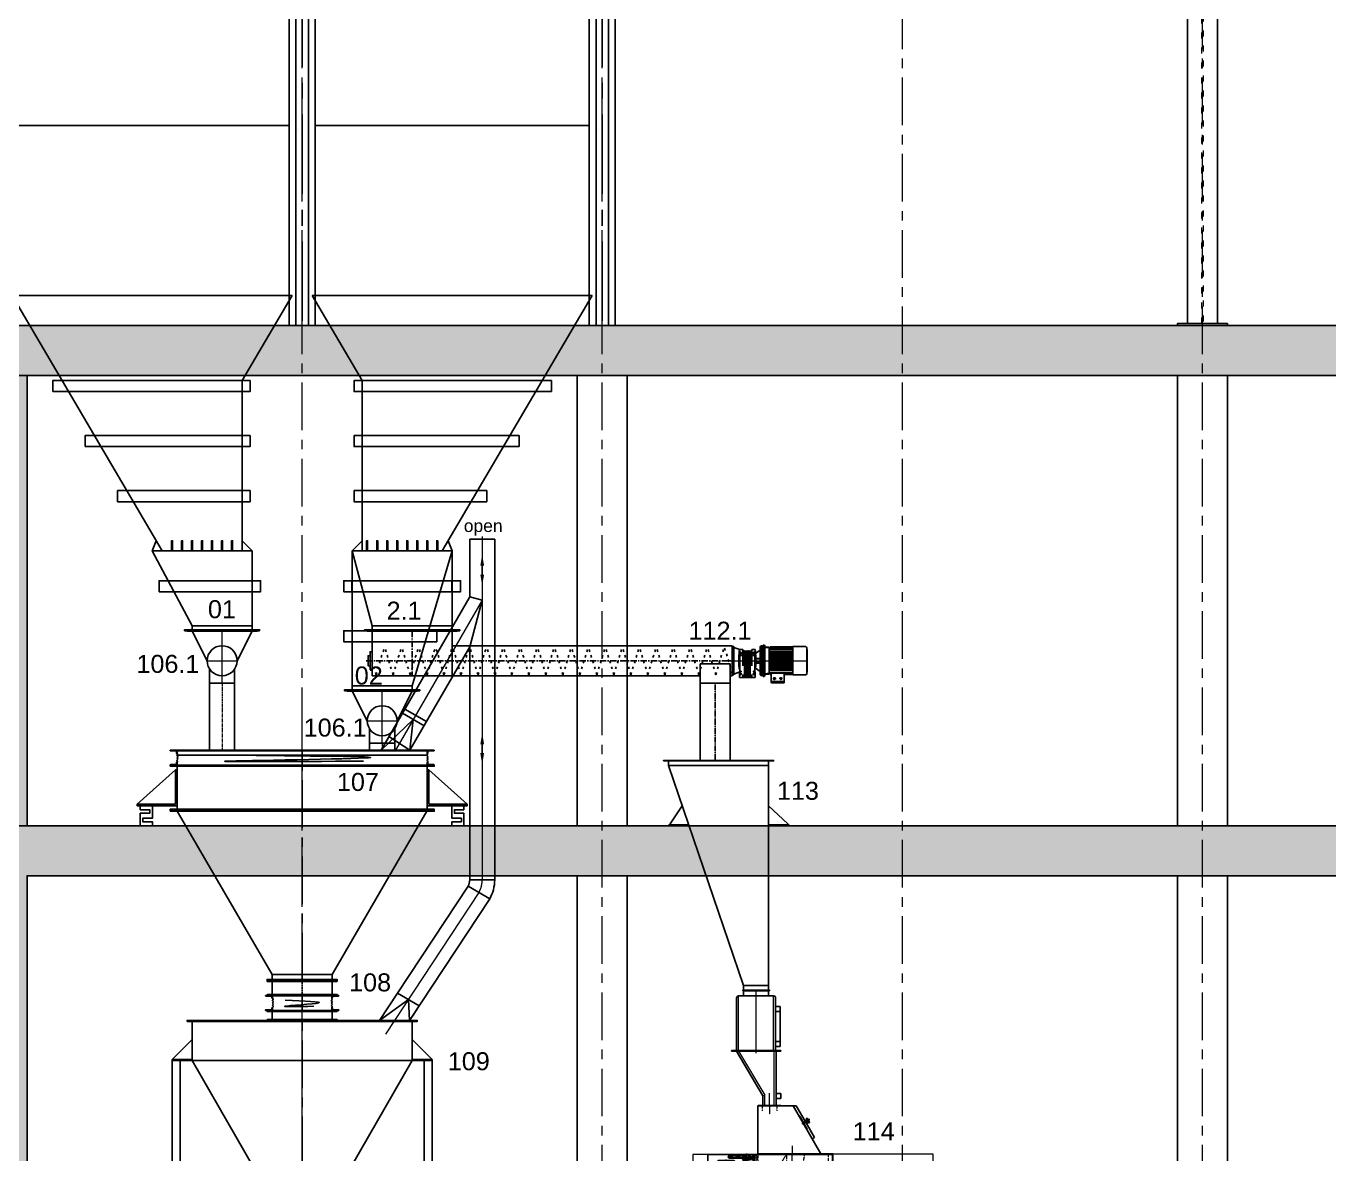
# Model space of a CAD drawing. Header units: millimetres. Extents: x 3220 to 226993, y 817 to 176024.
# Drawn here: x 150205 to 163229, y 21279 to 32553 of the extents above; entities that cross this region are included whole.
import ezdxf

# ---------------------------------------------------------------- set-up
doc = ezdxf.new("R2010")
doc.units = ezdxf.units.MM
for name, pattern in [('ACAD_ISO03W100', [30, 12, -18]), ('AXES', [50.8, 31.75, -6.35, 6.35, -6.35]), ('AXES2', [1.125, 0.75, -0.125, 0.125, -0.125]), ('CENTER', [10.16, 6.35, -1.27, 1.27, -1.27]), ('center_short', [6.875, 4.75, -0.875, 0.375, -0.875]), ('DASHED2', [9.525, 6.35, -3.175]), ('hidden_short', [3.125, 2.25, -0.875])]:
    doc.linetypes.add(name, pattern=pattern)
for name, color, linetype, lineweight in [('Axe', 1, 'AXES', 9), ('Cache', 3, 'ACAD_ISO03W100', 13), ('DESSIN', 7, 'Continuous', 25), ('MACHINE-AXIS', 1, 'center_short', 18), ('MACHINE-HID', 4, 'hidden_short', 18), ('MACHINE-VIS18', 4, 'Continuous', 18), ('RAHMEN025', 7, 'Continuous', 50)]:
    doc.layers.add(name, color=color, linetype=linetype, lineweight=lineweight)
for name, color, linetype in [('AXES', 1, 'AXES2'), ('Cajetín', 7, 'Continuous'), ('D3', 7, 'Continuous'), ('Repère', 76, 'Continuous'), ('TB', 7, 'Continuous')]:
    doc.layers.add(name, color=color, linetype=linetype)
doc.layers.add('MACHINE-CLEARANCE', color=1, linetype='Continuous', lineweight=18, plot=False)
doc.styles.add('ARIAL_BOLD', font='arial.ttf')
doc.styles.get("Standard").update_dxf_attribs({"font": 'arial.ttf'})

# ---------------------------------------------------------------- blocks, each defined once
blk = doc.blocks.new('cell 2.5x2.5x10.2')
at = {"layer": 'Axe', "lineweight": -3, "ltscale": 25}
for p, q in [((0, 1000), (0, -10000)), ((3000, 1000), (3000, -10000))]:
    blk.add_line(p, q, dxfattribs=at)
at = {"layer": 'DESSIN', "color": 4}
for p, q in [((3130, 1000), (-130, 1000)), ((-130, -10000), (-130, 1000)), ((-130, 988), (-130, -10000)), ((-62, -10000), (-62, 1000)), ((-62, 988), (-62, -10000)), ((62, -10000), (62, 1000)), ((62, 988), (62, -10000)), ((130, -10000), (130, 1000)), ((130, 988), (130, -10000)), ((2870, -10000), (2870, 1000)), ((2870, 988), (2870, -10000)), ((2938, -10000), (2938, 1000)), ((2938, 988), (2938, -10000)), ((3062, -10000), (3062, 1000)), ((3062, 988), (3062, -10000)), ((3130, -10000), (3130, 1000)), ((3130, 988), (3130, -10000)), ((130, -2000), (2870, -2000)), ((130, -4000), (2870, -4000)), ((130, -6000), (2870, -6000)), ((130, -8000), (2870, -8000)), ((3130, -10000), (-130, -10000)), ((2910, -10000), (90, -10000))]:
    blk.add_line(p, q, dxfattribs=at)
at = {"layer": 'DESSIN'}
for p, q in [((2959, -3960), (2959, -3960)), ((2959, -4040), (2959, -4040)), ((2959, -8040), (2959, -8040))]:
    blk.add_line(p, q, dxfattribs=at)
blk = doc.blocks.new('SECTION E-F')
h = blk.add_hatch()
h.set_pattern_fill('AR-CONC', color=256, scale=3)
h.set_pattern_definition([(50, (0, 2000), (546.554, -47.817), [57.15, -628.65]), (355, (0, 2000), (-105.73, 573.17), [45.72, -502.922]), (100.4514, (45.55, 1996), (440.824, 525.353), [48.57, -534.271]), (46.1842, (0, 2152.4), (813.237, -126.127), [85.725, -942.975]), (96.6356, (67.8, 2141.9), (712.212, 742.278), [72.855, -801.407]), (351.184, (0, 2152.4), (712.212, 742.278), [68.58, -754.38]), (21, (76.2, 2114.3), (454.843, -306.7956), [57.15, -628.65]), (326, (76.2, 2114.3), (185.406, 552.564), [45.72, -502.92]), (71.4514, (114.1, 2088.73), (640.249, 245.768), [48.57, -534.27]), (37.5, (0, 2000), (9.2658, 253.6651), [0, -496.824, 0, -510.54, 0, -504.825]), (7.5, (0, 2000), (200.459, 300.5417), [0, -291.084, 0, -485.394, 0, -192.405]), (327.5, (-169.93, 2000), (406.7718, -17.1862), [0, -190.5, 0, -594.36, 0, -788.67]), (317.5, (-246.13, 2000), (444.3875, 76.2795), [0, -247.65, 0, -394.716, 0, -560.07])])
h.paths.add_polyline_path([(0, 9500), (-250, 9500), (-250, 5000), (0, 5000)])
h.paths.add_polyline_path([(250, 9500), (0, 9500), (0, 5000), (250, 5000)])
h.paths.add_polyline_path([(0, 10000), (-250, 10000), (-250, 9500), (0, 9500)])
h.paths.add_polyline_path([(3000, 10000), (0, 10000), (0, 9500), (250, 9500), (3000, 9500)])
h.paths.add_polyline_path([(6000, 10000), (3000, 10000), (3000, 9500), (6000, 9500)])
h.paths.add_polyline_path([(9000, 10000), (6000, 10000), (6000, 9500), (9000, 9500)])
h.paths.add_polyline_path([(12000, 10000), (9000, 10000), (9000, 9500), (12000, 9500)])
h.paths.add_polyline_path([(15000, 10000), (12000, 10000), (12000, 9500), (15000, 9500)])
h.paths.add_polyline_path([(24000, 10000), (15000, 10000), (15000, 9500), (15250, 9500), (17750, 9500), (24000, 9500)])
h.paths.add_polyline_path([(24000, 9500), (23750, 9500), (23750, 5000), (24000, 5000)])
h.paths.add_polyline_path([(24250, 9500), (24000, 9500), (24000, 5000), (24250, 5000)])
h.paths.add_polyline_path([(24250, 10000), (24000, 10000), (24000, 9500), (24250, 9500)])
h = blk.add_hatch()
h.set_pattern_fill('AR-CONC', color=256, scale=3)
h.set_pattern_definition([(50, (0, 1000), (546.554, -47.817), [57.15, -628.65]), (355, (0, 1000), (-105.73, 573.17), [45.72, -502.922]), (100.4514, (45.55, 996), (440.824, 525.353), [48.57, -534.271]), (46.1842, (0, 1152.4), (813.237, -126.127), [85.725, -942.975]), (96.6356, (67.8, 1141.9), (712.212, 742.278), [72.855, -801.407]), (351.184, (0, 1152.4), (712.212, 742.278), [68.58, -754.38]), (21, (76.2, 1114.3), (454.843, -306.796), [57.15, -628.65]), (326, (76.2, 1114.3), (185.406, 552.564), [45.72, -502.92]), (71.4514, (114.1, 1088.73), (640.249, 245.768), [48.57, -534.27]), (37.5, (0, 1000), (9.2658, 253.6651), [0, -496.824, 0, -510.54, 0, -504.825]), (7.5, (0, 1000), (200.459, 300.5417), [0, -291.084, 0, -485.394, 0, -192.405]), (327.5, (-169.93, 1000), (406.7718, -17.1862), [0, -190.5, 0, -594.36, 0, -788.67]), (317.5, (-246.13, 1000), (444.3875, 76.2795), [0, -247.65, 0, -394.716, 0, -560.07])])
h.paths.add_polyline_path([(0, 4500), (-250, 4500), (-250, 0), (0, 0)])
h.paths.add_polyline_path([(250, 4500), (0, 4500), (0, 0), (250, 0)])
h.paths.add_polyline_path([(0, 5000), (-250, 5000), (-250, 4500), (0, 4500)])
h.paths.add_polyline_path([(3000, 5000), (0, 5000), (0, 4500), (250, 4500), (3000, 4500)])
h.paths.add_polyline_path([(6000, 5000), (3000, 5000), (3000, 4500), (3250, 4500), (6000, 4500)])
h.paths.add_polyline_path([(9000, 5000), (6000, 5000), (6000, 4500), (6250, 4500), (9000, 4500)])
h.paths.add_polyline_path([(12000, 5000), (9000, 5000), (9000, 4500), (9250, 4500), (12000, 4500)])
h.paths.add_polyline_path([(15000, 5000), (12000, 5000), (12000, 4500), (12250, 4500), (15000, 4500)])
h.paths.add_polyline_path([(24000, 5000), (23750, 5000), (23750, 4500), (24000, 4500)])
h.paths.add_polyline_path([(24250, 5000), (24000, 5000), (24000, 4500), (24250, 4500)])
h.paths.add_polyline_path([(24250, 4500), (24000, 4500), (24000, 0), (24250, 0)])
h.paths.add_polyline_path([(24000, 4500), (23750, 4500), (23750, 0), (24000, 0)])
h.paths.add_polyline_path([(17750, 4500), (17750, 5000), (15000, 5000), (15000, 4500)])
blk.add_line((250, 9500), (-250, 9500))
for points in [[(12150, 10020), (11850, 10020), (11850, 26000), (12150, 26000)], [(11750, 10000), (12250, 10000), (12250, 10020), (11750, 10020)], [(5750, 5000), (6250, 5000), (6250, 9500), (5750, 9500)], [(11750, 5000), (12250, 5000), (12250, 9500), (11750, 9500)], [(5750, 0), (6250, 0), (6250, 4500), (5750, 4500)], [(11750, 0), (12250, 0), (12250, 4500), (11750, 4500)]]:
    blk.add_lwpolyline(points, close=True)
for points in [[(-250, 5000), (-250, 10000), (24250, 10000), (24250, 4000)], [(250, 5000), (250, 9500), (23750, 9500), (23750, 4000)], [(-250, 0), (-250, 5000), (17750, 5000)], [(250, 0), (250, 4500), (17750, 4500)]]:
    blk.add_lwpolyline(points)
at = {"layer": 'Axe', "ltscale": 15}
for p, q in [((3000, -4000), (3000, 33324)), ((6000, -4000), (6000, 33324)), ((9000, -4000), (9000, 33324)), ((12000, -4000), (12000, 33324))]:
    blk.add_line(p, q, dxfattribs=at)
at = {"layer": 'Cache', "ltscale": 5}
blk.add_lwpolyline([(11994, 26000), (12006, 26000), (12006, 10020), (11994, 10020)], close=True, dxfattribs=at)
for p in [(0, 20000), (3000, 20000)]:
    blk.add_blockref('cell 2.5x2.5x10.2', p)
blk = doc.blocks.new('cone w1')
at = {"color": 1}
for p, q in [((-4612, -370), (-4612, -420)), ((-1612, -370), (-1612, -420))]:
    blk.add_line(p, q, dxfattribs=at)
at = {"color": 4}
for p, q in [((-4012, -1220), (-4512, -370)), ((-4512, -370), (-1713, -370)), ((-3212, -2920), (-1713, -370)), ((-4012, -2920), (-4012, -1220)), ((-4112, -2920), (-4012, -2820)), ((-3112, -2920), (-3153, -2820)), ((-4112, -3670), (-4112, -2920)), ((-4112, -2920), (-3112, -2920)), ((-3112, -2920), (-3512, -3670)), ((-4112, -3710), (-4112, -3670)), ((-4112, -3670), (-3512, -3670)), ((-3512, -3670), (-3512, -3710))]:
    blk.add_line(p, q, dxfattribs=at)
for points in [[(-2120, -1330), (-4092, -1330), (-4092, -1220), (-2120, -1220)], [(-2443, -1880), (-4092, -1880), (-4092, -1770), (-2443, -1770)], [(-2767, -2430), (-4092, -2430), (-4092, -2320), (-2767, -2320)], [(-3917, -2920), (-3907, -2920), (-3907, -2820), (-3917, -2820)], [(-3817, -2920), (-3807, -2920), (-3807, -2820), (-3817, -2820)], [(-3717, -2920), (-3707, -2920), (-3707, -2820), (-3717, -2820)], [(-3617, -2920), (-3607, -2920), (-3607, -2820), (-3617, -2820)], [(-3517, -2920), (-3507, -2920), (-3507, -2820), (-3517, -2820)], [(-3417, -2920), (-3407, -2920), (-3407, -2820), (-3417, -2820)], [(-3317, -2920), (-3307, -2920), (-3307, -2820), (-3317, -2820)], [(-3182, -3330), (-4197, -3330), (-4197, -3220), (-3182, -3220)], [(-4187, -3720), (-3437, -3720), (-3437, -3710), (-4187, -3710)]]:
    blk.add_lwpolyline(points, close=True, dxfattribs=at)
blk = doc.blocks.new('Vis 4 L')
for p, q in [((-350, 0), (350, 0)), ((350, 0), (350, -5)), ((-350, -5), (350, -5)), ((-300, -5), (-150, -300, 0)), ((150, -300, 0), (300, -5)), ((-125, -383, 0), (-125, -525)), ((125, -383, 0), (125, -525)), ((-125, -525), (125, -525))]:
    blk.add_line(p, q)
at = {"color": 4}
blk.add_line((-350, 0), (-350, -5), dxfattribs=at)
blk.add_circle((0, -300, 0), 150)
at = {"layer": 'Axe', "ltscale": 30}
for p, q in [((0, -525), (0, 0)), ((-150, -300, 0), (150, -300, 0))]:
    blk.add_line(p, q, dxfattribs=at)
blk = doc.blocks.new('DFZL010L')
for p, q in [((-846, 546), (-461, 546)), ((-846, 546), (-846, 404)), ((-635, 531), (-636, 511)), ((-635, 531), (-633, 533)), ((-633, 533), (-634, 509)), ((-633, 533), (-495, 527)), ((-497, 497), (-495, 533)), ((-493, 536), (-495, 533)), ((-494, 525), (-476, 524)), ((-493, 536), (-475, 535)), ((-475, 535), (-474, 532)), ((-475, 496), (-474, 532)), ((-474, 532), (-473, 542)), ((-470, 542), (-473, 542)), ((-470, 543), (-461, 543)), ((-470, 543), (-470, 483)), ((-451, 548), (-461, 548)), ((-461, 548), (-461, 483)), ((-460, 546), (401, 546)), ((-460, 546), (-460, 6)), ((-451, 546), (-451, 548)), ((-346, 550), (-346, 546)), ((-346, 550), (404, 550)), ((401, 546), (401, 6)), ((404, 550), (404, 0)), ((-911, 412), (-954, 371)), ((-911, 172), (-911, 412)), ((-911, 406), (-836, 404)), ((-740, 485), (-836, 389)), ((-836, 189), (-836, 404)), ((-817, 461), (-829, 449)), ((-829, 449), (-823, 442)), ((-823, 442), (-804, 422)), ((-817, 461), (-790, 436)), ((-660, 485), (-740, 485)), ((-660, 485), (-581, 485)), ((-636, 511), (-634, 509)), ((-634, 509), (-496, 503)), ((-581, 485), (-536, 440)), ((-491, 485), (-552, 424)), ((-491, 412), (-517, 386)), ((-465, 412), (-508, 370)), ((-495, 494), (-497, 497)), ((-495, 505), (-476, 504)), ((-495, 494), (-477, 493)), ((-491, 485), (-461, 485)), ((-491, 412), (-491, 485)), ((-461, 412), (-491, 412)), ((-487, 391), (-468, 372)), ((-477, 493), (-475, 496)), ((-476, 482), (-474, 514)), ((-473, 482), (-476, 482)), ((-470, 483), (-461, 483)), ((-461, 485), (-461, 412)), ((-461, 42), (-461, 483)), ((-954, 213), (-954, 371)), ((-468, 372), (-468, 212)), ((-911, 172), (-954, 213)), ((-911, 178), (-836, 181)), ((-846, 181), (-846, 6)), ((-740, 99), (-836, 195)), ((-836, 181), (-836, 189)), ((-829, 136), (-823, 143)), ((-817, 123), (-829, 136)), ((-823, 143), (-804, 163)), ((-817, 123), (-790, 149)), ((-581, 99), (-536, 144)), ((-491, 99), (-552, 160)), ((-491, 172), (-517, 199)), ((-465, 172), (-508, 215)), ((-491, 172), (-491, 99)), ((-461, 172), (-491, 172)), ((-487, 193), (-468, 212)), ((-461, 99), (-461, 172)), ((404, 163), (416, 163)), ((416, 163), (416, 112)), ((416, 160), (418, 160)), ((418, 167), (418, 108)), ((418, 167), (440, 167)), ((425, 167), (449, 233)), ((436, 167), (458, 230)), ((440, 167), (440, 108)), ((440, 154), (445, 154)), ((445, 173), (445, 102)), ((458, 230), (449, 233)), ((452, 180), (474, 180)), ((474, 198), (474, 78)), ((492, 198), (492, 78)), ((401, 6), (-846, 6)), ((-660, 99), (-740, 99)), ((-660, 99), (-581, 99)), ((-491, 99), (-461, 99)), ((-460, 42), (-461, 42)), ((-356, 6), (-356, 5)), ((-356, 5), (-346, 5)), ((-346, 6), (-346, 0)), ((404, 100), (445, 100)), ((404, 112), (416, 112)), ((452, 50), (404, 50)), ((416, 115), (418, 115)), ((418, 108), (440, 108)), ((440, 122), (445, 122)), ((452, 50), (452, 95)), ((452, 95), (474, 95)), ((-346, 0), (404, 0))]:
    blk.add_line(p, q)
for radius in [171, 122, 27.5, 27.5]:
    blk.add_circle((-660, 292), radius)
for centre, radius, start, end in [((-462, 513), 34.3, 159.7856, 195.0196), ((-486, 530), 9.19, 151.8411, 211.8411), ((-483, 530), 9.19, 322.9641, 22.9641), ((-509, 516), 34.3, 339.7856, 15.0196), ((-487, 499), 9.19, 142.9641, 202.9641), ((-484, 499), 9.19, 331.8411, 31.8411), ((-509, 513), 48, 318.7803, 322.923), ((458, 243), 13, 272.6199, 227.3801), ((452, 173), 7, 89.9986, 180), ((483, 198), 9, 0, 181.4533), ((452, 102), 7, 180, 270.0014), ((483, 78), 9, 179.9972, 0)]:
    blk.add_arc(centre, radius, start, end)
at = {"layer": 'MACHINE-AXIS'}
for p, q in [((-649, 522), (-372, 509)), ((-386, 510), (-386, 549)), ((0, 442), (0, 550)), ((-660, 85), (-660, 496)), ((-431, 451), (-496, 451)), ((-386, 510), (-424, 510)), ((-386, 510), (-386, 471)), ((-386, 510), (-346, 510)), ((-55, 260), (-55, 399)), ((195, 260), (195, 399)), ((-454, 292), (-864, 292)), ((-55, 260), (-194, 260)), ((-55, 260), (-55, 121)), ((-55, 260), (84, 260)), ((195, 260), (56, 260)), ((195, 260), (195, 121)), ((195, 260), (334, 260)), ((-431, 133), (-496, 133)), ((506, 138), (391, 138)), ((-400, 55), (-448, 55)), ((-400, 55), (-400, 102)), ((-400, 55), (-400, 8)), ((-400, 55), (-354, 55)), ((0, 0), (0, 108)), ((466, 75), (138, 75))]:
    blk.add_line(p, q, dxfattribs=at)
at = {"layer": 'MACHINE-CLEARANCE', "color": 5}
for p, q in [((-996, 546), (-996, 6)), ((-846, 546), (-996, 546)), ((404, 550), (1404, 550)), ((1404, 550), (1404, 0)), ((-846, 6), (-996, 6)), ((1404, 0), (404, 0))]:
    blk.add_line(p, q, dxfattribs=at)
at = {"layer": 'MACHINE-HID', "color": 3}
for p, q in [((-451, 42), (-451, 546)), ((-442, 543), (-451, 543)), ((-442, 483), (-442, 543)), ((-439, 494), (-437, 530)), ((-437, 530), (-437, 545)), ((-436, 533), (-417, 532)), ((-436, 523), (-418, 522)), ((-417, 532), (-416, 529)), ((-417, 493), (-416, 529)), ((-416, 523), (-407, 523)), ((-386, 530), (-356, 530)), ((-356, 545), (-356, 475)), ((-346, 546), (-346, 6)), ((-55, 550), (-192, 339)), ((-55, 390), (-55, 550)), ((122, 550), (86, 343)), ((359, 550), (359, 0)), ((-846, 404), (-846, 181)), ((-442, 483), (-451, 483)), ((-442, 485), (-439, 485)), ((-439, 485), (-438, 512)), ((-437, 492), (-439, 494)), ((-437, 502), (-419, 501)), ((-437, 492), (-419, 491)), ((-419, 491), (-417, 493)), ((-386, 490), (-356, 490)), ((-356, 475), (-346, 475)), ((-192, 339), (-192, 210)), ((-192, 210), (-56, 0)), ((-460, 42), (-451, 42)), ((-451, 120), (-427, 120)), ((-419, 28), (-451, 42)), ((-446, 40), (-446, 120)), ((-389, 88), (-427, 120)), ((-400, 88), (-356, 88)), ((-400, 22), (-356, 22)), ((-356, 105), (-346, 105)), ((-356, 105), (-356, 6)), ((-346, 100), (-288, 42)), ((-288, 0), (-288, 42)), ((182, 114), (116, 0)), ((359, 119), (236, 0))]:
    blk.add_line(p, q, dxfattribs=at)
at = {"layer": 'MACHINE-HID'}
for p, q in [((-440, 545), (-437, 545)), ((-436, 533), (-437, 530)), ((-346, 545), (-356, 545)), ((-475, 500), (-475, 500))]:
    blk.add_line(p, q, dxfattribs=at)
at = {"layer": 'MACHINE-HID', "color": 3}
for centre, radius in [((-386, 510), 12), ((-386, 510), 10), ((-55, 260), 125), ((-55, 260), 50), ((195, 260), 125), ((195, 260), 50), ((-400, 55), 15), ((-400, 55), 13)]:
    blk.add_circle(centre, radius, dxfattribs=at)
for centre, radius, start, end in [((-404, 513), 48, 138.7162, 141.9557), ((-404, 511), 34.3, 159.7856, 195.0196), ((-451, 513), 34.3, 339.7856, 15.0196), ((-425, 527), 9.19, 322.9641, 22.9641), ((-386, 510), 25, 53.1301, 306.8699), ((-386, 510), 20, 90, 270), ((-430, 496), 9.19, 142.9641, 202.9641), ((-427, 496), 9.19, 331.8411, 31.8411), ((-400, 55), 33, 90, 270)]:
    blk.add_arc(centre, radius, start, end, dxfattribs=at)
at = {"layer": 'MACHINE-HID'}
blk.add_arc((-428, 528), 9.19, 151.8411, 211.8411, dxfattribs=at)
blk = doc.blocks.new('DFZL011L')
for p, q in [((7, 480), (-346, 480)), ((-346, 480), (-346, 0)), ((39, 482), (-27, 482)), ((-27, 482), (-27, 480)), ((7, 480), (285, 0)), ((39, 482), (127, 328)), ((68, 381), (65, 380)), ((153, 234), (68, 381)), ((76, 368), (78, 370)), ((76, 368), (76, 368)), ((78, 370), (148, 249)), ((110, 315), (122, 322)), ((117, 303), (129, 311)), ((121, 325), (142, 337)), ((121, 325), (131, 308)), ((131, 308), (152, 320)), ((137, 352), (148, 358)), ((162, 308), (137, 352)), ((142, 337), (137, 352)), ((137, 312), (222, 165)), ((142, 337), (152, 320)), ((148, 358), (173, 315)), ((148, 358), (158, 346)), ((152, 320), (162, 308)), ((158, 346), (167, 329)), ((162, 308), (173, 315)), ((173, 315), (167, 329)), ((146, 247), (148, 249)), ((146, 247), (146, 247)), ((153, 234), (150, 232)), ((199, 152), (222, 165)), ((199, 152), (214, 126)), ((-346, 0), (285, 0)), ((212, 125), (214, 126))]:
    blk.add_line(p, q)
at = {"layer": 'MACHINE-AXIS'}
for p, q in [((-228, 480), (-228, 396)), ((175, 345), (96, 299)), ((0, 82), (0, 0))]:
    blk.add_line(p, q, dxfattribs=at)
at = {"layer": 'MACHINE-HID', "color": 3}
for p, q in [((-300, 480), (-300, 430)), ((-154, 480), (-154, 430))]:
    blk.add_line(p, q, dxfattribs=at)
blk = doc.blocks.new('DFZL016L')
at = {"color": 7}
for p, q in [((-329, 553), (-329, 1080)), ((-309, 1100), (41, 1100)), ((-267, 1153), (-1, 1153)), ((-267, 1153), (-267, 1151)), ((-267, 1151), (-1, 1151)), ((-259, 1151), (-259, 1100)), ((-9, 1151), (-9, 1100)), ((-1, 1153), (-1, 1151)), ((61, 553), (61, 1080)), ((61, 993), (106, 993)), ((106, 943), (61, 943)), ((106, 993), (106, 593)), ((-379, 553), (111, 553)), ((-379, 553), (-379, 547)), ((-379, 550), (111, 550)), ((-379, 547), (111, 547)), ((-332, 547), (-66, 100)), ((106, 643), (61, 643)), ((106, 593), (61, 593)), ((66, 3), (66, 547)), ((111, 553), (111, 547)), ((-66, 3), (-66, 100)), ((66, 125), (111, 125)), ((111, 75), (66, 75)), ((111, 125), (111, 75))]:
    blk.add_line(p, q, dxfattribs=at)
for p, q in [((-113, 3), (114, 3)), ((-113, 3), (-113, 0)), ((114, 0), (-113, 0)), ((114, 3), (114, 0))]:
    blk.add_line(p, q)
for centre, start, end in [((-309, 1080), 90, 180), ((41, 1080), 0, 90)]:
    blk.add_arc(centre, 20, start, end, dxfattribs=at)
at = {"layer": 'MACHINE-AXIS'}
for p, q in [((-134, 526), (-134, 1153)), ((0, 0), (0, 127))]:
    blk.add_line(p, q, dxfattribs=at)
at = {"layer": 'MACHINE-VIS18', "color": 7}
for p, q in [((-309, 553), (-309, 1100)), ((41, 553), (41, 1100)), ((-309, 547), (-46, 106)), ((46, 3), (46, 547)), ((-66, 100), (-46, 106)), ((-46, 3), (-46, 106))]:
    blk.add_line(p, q, dxfattribs=at)
blk = doc.blocks.new('113 L')
at = {"color": 34}
blk.add_line((-875, 2750), (125, 2750), dxfattribs=at)
at = {"color": 34, "elevation": 0}
for points in [[(-925, 2795), (175, 2795), (175, 2800), (-925, 2800)], [(-870, 2147), (-669, 2147), (-673, 2157), (-870, 2157)], [(125, 2147), (325, 2147), (325, 2157), (125, 2157)]]:
    blk.add_lwpolyline(points, close=True, dxfattribs=at)
for points in [[(-875, 2795), (-875, 2750), (-125, 550)], [(125, 550), (125, 2795)], [(-860, 2157), (-860, 2167), (-738, 2347)], [(-125, 505), (-125, 550), (125, 550), (125, 505)]]:
    blk.add_lwpolyline(points, dxfattribs=at)
at = {"color": 34}
blk.add_lwpolyline([(315, 2157), (315, 2167), (125, 2347)], dxfattribs=at)
blk.add_lwpolyline([(133, 500), (-133, 500), (-133, 505), (133, 505)], close=True, dxfattribs=at)
blk = doc.blocks.new('Bascule L')
for p, q in [((-1650, -390), (-1265, -45)), ((-1265, -45), (-1265, -389.4)), ((1250, -10), (-1250, -10)), ((-1250, -10), (-1250, -450)), ((1250, -450), (1250, -10)), ((1650, -390), (1265, -45)), ((1265, -45), (1265, -389.4)), ((-1250, -450), (1250, -450)), ((-300, -2090), (-1250, -460)), ((300, -2090), (1246.4, -460)), ((-300, -2090), (300, -2090)), ((-300, -2090), (-300, -2140)), ((300, -2090), (300, -2140))]:
    blk.add_line(p, q)
for points in [[(-1320, -10), (1320, -10), (1320, 0), (-1320, 0)], [(-1320, -450), (1320, -450), (1320, -440), (-1320, -440)], [(-1320, -460), (1320, -460), (1320, -450), (-1320, -450)], [(-350, -2150), (350, -2150), (350, -2140), (-350, -2140)]]:
    blk.add_lwpolyline(points, close=True)
for points in [[(-1265, -405), (-1250, -405), (-1250, -45), (-1265, -45), (-1265, -390)], [(1265, -405), (1250, -405), (1250, -45), (1265, -45), (1265, -390)], [(-1265, -390), (-1650, -390), (-1650, -405), (-1265, -405)], [(1265, -390), (1650, -390), (1650, -405), (1265, -405)]]:
    blk.add_lwpolyline(points)
at = {"color": 2}
for points in [[(-1617.5, -445), (-1617.5, -405), (-1497.5, -405), (-1497.5, -530), (-1592.5, -530), (-1592.5, -565), (-1497.5, -565), (-1497.5, -605), (-1617.5, -605), (-1617.5, -480), (-1522.5, -480), (-1522.5, -445), (-1617.5, -445)], [(1617.5, -445), (1617.5, -405), (1497.5, -405), (1497.5, -530), (1592.5, -530), (1592.5, -565), (1497.5, -565), (1497.5, -605), (1617.5, -605), (1617.5, -480), (1522.5, -480), (1522.5, -445), (1617.5, -445)]]:
    blk.add_lwpolyline(points, dxfattribs=at)
at = {"layer": 'Axe', "lineweight": -3, "ltscale": 15}
blk.add_line((0, -2150), (0, 0), dxfattribs=at)
blk = doc.blocks.new('159G')
at = {"color": 6}
for p, q in [((-300, 290), (-300, 160)), ((300, 160), (300, 290))]:
    blk.add_line(p, q, dxfattribs=at)
at = {"color": 1, "linetype": 'AXES'}
blk.add_line((0, 290), (0, 160), dxfattribs=at)
at = {"color": 6}
for points in [[(-350, 300), (350, 300), (350, 290), (-350, 290)], [(-350, 160), (350, 160), (350, 150), (-350, 150)]]:
    blk.add_lwpolyline(points, close=True, dxfattribs=at)
blk = doc.blocks.new('108 L')
at = {"color": 2}
blk.add_blockref('159G', (0, -290), dxfattribs=at)
blk = doc.blocks.new('107.01 L')
at = {"color": 5, "linetype": 'Continuous'}
for p, q in [((-1250, -145), (-1320, -145)), ((-1320, -145), (-1320, -148)), ((-1264, -152), (-1316, -152)), ((-1257, -172), (-1257, -159)), ((-1254, -175), (-1250, -175)), ((-1250, -175), (-1250, -145)), ((1250, -145), (1320, -145)), ((1250, -175), (1250, -145)), ((1254, -175), (1250, -175)), ((1257, -172), (1257, -159)), ((1264, -152), (1316, -152)), ((1320, -145), (1320, -148)), ((-1320, -295), (-1320, -292)), ((-1250, -295), (-1320, -295)), ((-1264, -288), (-1316, -288)), ((-1257, -268), (-1257, -281)), ((-1254, -265), (-1250, -265)), ((-1250, -265), (-1250, -295)), ((1254, -265), (1250, -265)), ((1250, -265), (1250, -295)), ((1250, -295), (1320, -295)), ((1257, -268), (1257, -281)), ((1264, -288), (1316, -288)), ((1320, -295), (1320, -292))]:
    blk.add_line(p, q, dxfattribs=at)
at = {"color": 5}
blk.add_line((1250, -295), (-1250, -295), dxfattribs=at)
blk.add_lwpolyline([(-1250, -145), (-1250, -150), (1250, -150), (1250, -145)], close=True, dxfattribs=at)
at = {"color": 5, "linetype": 'Continuous'}
for centre, radius, start, end in [((-1316, -148), 3.5, 180, 270), ((-1264, -159), 7, 0, 90), ((-1254, -172), 3.5, 180, 270), ((1254, -172), 3.5, 270, 0), ((1264, -159), 7, 90, 180), ((1316, -148), 3.5, 270, 0), ((-1316, -292), 3.5, 90, 180), ((-1264, -281), 7, 270, 0), ((-1254, -268), 3.5, 90, 180), ((1254, -268), 3.5, 0, 90), ((1264, -281), 7, 180, 270), ((1316, -292), 3.5, 0, 90)]:
    blk.add_arc(centre, radius, start, end, dxfattribs=at)
at = {"color": 5}
for points in [[(-1250, -175), (-1245, -183), (-1252, -198), (-1242, -211), (-1251, -223), (-1243, -233), (-1253, -245), (-1243, -256), (-1250, -265)], [(615, -254), (-758, -254), (665, -220), (-754, -194)], [(1250, -175), (1255, -183), (1248, -198), (1258, -211), (1249, -223), (1257, -233), (1247, -245), (1257, -256), (1250, -265)]]:
    blk.add_spline(points, degree=3, dxfattribs=at)
at = {"layer": 'Axe', "lineweight": -3, "ltscale": 15}
blk.add_line((0, -295), (0, -145), dxfattribs=at)
blk = doc.blocks.new('123.1 L')
at = {"color": 5, "linetype": 'Continuous'}
for p, q in [((-295, 0), (-365, 0)), ((-365, 0), (-365, -4)), ((-295, -30), (-295, 0)), ((295, 0), (365, 0)), ((295, -30), (295, 0)), ((365, 0), (365, -4)), ((-309, -7), (-361, -7)), ((-302, -26), (-302, -14)), ((-302, -124), (-302, -136)), ((-298, -30), (-295, -30)), ((-298, -120), (-295, -120)), ((-295, -120), (-295, -150)), ((298, -30), (295, -30)), ((298, -120), (295, -120)), ((295, -120), (295, -150)), ((302, -26), (302, -14)), ((302, -124), (302, -136)), ((309, -7), (361, -7)), ((-365, -150), (-365, -146)), ((-295, -150), (-365, -150)), ((-309, -143), (-361, -143)), ((295, -150), (365, -150)), ((309, -143), (361, -143)), ((365, -150), (365, -146))]:
    blk.add_line(p, q, dxfattribs=at)
at = {"color": 5}
blk.add_line((295, -150), (-295, -150), dxfattribs=at)
blk.add_lwpolyline([(-295, 0), (-295, -5), (295, -5), (295, 0)], close=True, dxfattribs=at)
at = {"color": 5, "linetype": 'Continuous'}
for centre, radius, start, end in [((-361, -4), 3.5, 180, 270), ((-309, -14), 7, 0, 90), ((-298, -26), 3.5, 180, 270), ((-298, -124), 3.5, 90, 180), ((298, -26), 3.5, 270, 0), ((298, -124), 3.5, 0, 90), ((309, -14), 7, 90, 180), ((361, -4), 3.5, 270, 0), ((-361, -146), 3.5, 90, 180), ((-309, -136), 7, 270, 0), ((309, -136), 7, 180, 270), ((361, -146), 3.5, 0, 90)]:
    blk.add_arc(centre, radius, start, end, dxfattribs=at)
at = {"color": 5}
for points in [[(-295, -30), (-290, -38), (-297, -53), (-287, -66), (-296, -78), (-287, -88), (-298, -100), (-288, -111), (-295, -120)], [(116, -109), (-174, -109), (166, -75), (-171, -49)], [(295, -30), (299, -38), (292, -53), (303, -66), (294, -78), (302, -88), (291, -100), (302, -111), (295, -120)]]:
    blk.add_spline(points, degree=3, dxfattribs=at)
at = {"layer": 'Axe', "lineweight": -3, "ltscale": 15}
blk.add_line((0, -150), (0, 0), dxfattribs=at)
blk = doc.blocks.new('108.1 L')
at = {"color": 0}
blk.add_blockref('123.1 L', (0, 0), dxfattribs=at)
blk = doc.blocks.new('109 L')
at = {"color": 7}
for p, q in [((-1200, 90), (-1200, 10)), ((-600, 90), (-600, 10))]:
    blk.add_line(p, q, dxfattribs=at)
for p, q in [((200, -10), (-2000, -10)), ((-2000, -10), (-2000, -400)), ((200, -400), (200, -10)), ((-2200, -390), (-2000, -190)), ((400, -390), (200, -190)), ((-2200, -400), (-2200, -390)), ((-2200, -390), (-2000, -390)), ((400, -390), (200, -390)), ((400, -400), (400, -390)), ((-2000, -400), (-2200, -400)), ((-2200, -400), (-2200, -3045)), ((-2120, -3045), (-2120, -400)), ((-2000, -400), (200, -400)), ((-1000, -2140), (-2000, -400)), ((-800, -2140), (200, -400)), ((200, -400), (400, -400)), ((320, -3045), (320, -400)), ((400, -400), (400, -3045)), ((-1000, -2140), (-800, -2140)), ((-1000, -2140), (-1000, -2190)), ((-800, -2140), (-800, -2190)), ((-2200, -3045), (-2120, -3045)), ((400, -3045), (320, -3045))]:
    blk.add_line(p, q)
for points in [[(-2050, -10), (250, -10), (250, 0), (-2050, 0)], [(-1050, -2200), (-750, -2200), (-750, -2190), (-1050, -2190)], [(-2100, -3055), (-2220, -3055), (-2220, -3045), (-2100, -3045)], [(300, -3055), (420, -3055), (420, -3045), (300, -3045)]]:
    blk.add_lwpolyline(points, close=True)
for points in [[(-1250, 100), (-550, 100), (-550, 90), (-1250, 90)], [(-1250, 10), (-550, 10), (-550, 0), (-1250, 0)]]:
    blk.add_lwpolyline(points, close=True, dxfattribs=at)
at = {"layer": 'Axe', "lineweight": -3, "ltscale": 15}
blk.add_line((-900, -2200), (-900, 0), dxfattribs=at)
blk = doc.blocks.new('106.7')
at = {"color": 173}
for p, q in [((-125, 0), (-125, -577)), ((-125, 0), (125, 0)), ((125, 0), (125, -560)), ((0, -267), (0, -355)), ((-125, -577), (-1011, -2111)), ((0, -610), (-125, -577)), ((-125, -1077), (0, -610)), ((125, -560), (125, -1180)), ((-125, -1077), (-722, -2111)), ((-125, -1077), (-125, -2180)), ((125, -1180), (125, -2180)), ((-1011, -2111), (-690, -1805)), ((-581, -1867), (-798, -1742)), ((-556, -1824), (-773, -1699)), ((-690, -1805), (-722, -2111)), ((-722, -2111), (-932, -1975)), ((0, -2052), (0, -2140)), ((-3050, -2111), (-550, -2111)), ((-3050, -2161), (-3050, -2111)), ((-3050, -2161), (-550, -2161)), ((-550, -2161), (-550, -2111)), ((-125, -2180), (-125, -3408)), ((125, -2180), (125, -3408)), ((-142, -3471), (-846, -4538)), ((-142, -3471), (75, -3596)), ((-125, -3408), (125, -3408)), ((75, -3596), (-726, -4812)), ((-846, -4538), (-1026, -4812)), ((-629, -4665), (-846, -4538)), ((-1026, -4812), (-737, -4601)), ((-737, -4601), (-726, -4812)), ((-698, -4769), (-629, -4665)), ((-1026, -4812), (-726, -4812))]:
    blk.add_line(p, q, dxfattribs=at)
for radius in [125, 375]:
    blk.add_arc((-250, -3408), radius, 330, 0, dxfattribs=at)
for points in [[(-19, -267), (19, -267), (0, -155)], [(-19, -355), (19, -355), (0, -467)], [(-19, -2052), (19, -2052), (0, -1940)], [(-19, -2140), (19, -2140), (0, -2252)]]:
    blk.add_solid(points, dxfattribs=at)
at = {"layer": 'Axe', "ltscale": 5000}
for p, q in [((0, 24), (0, -560)), ((0, -610), (-867, -2111)), ((0, -560), (0, -1180)), ((0, -1180), (0, -2180)), ((-1800, -2655), (-1800, -1577)), ((-1800, -2655), (-1800, -1577)), ((0, -2180), (0, -3408)), ((-33, -3533), (-967, -4950))]:
    blk.add_line(p, q, dxfattribs=at)
blk.add_arc((-250, -3408), 250, 330, 0, dxfattribs=at)
at = {"color": 173, "insert": (10, 114), "char_height": 125, "attachment_point": 5, "style": 'ARIAL_BOLD'}
blk.add_mtext('open', dxfattribs=at)
blk = doc.blocks.new('cone c02 blue L')
at = {"color": 5}
for p, q in [((0, -1350), (0, 0)), ((0, 0), (1000, 0)), ((1000, 0), (600, -1350)), ((0, -1390), (0, -1350)), ((0, -1350), (600, -1350)), ((600, -1350), (600, -1390))]:
    blk.add_line(p, q, dxfattribs=at)
for points in [[(995, -410), (-84, -410), (-84, -300), (995, -300)], [(846, -910), (-84, -910), (-84, -800), (846, -800)], [(-75, -1400), (675, -1400), (675, -1390), (-75, -1390)]]:
    blk.add_lwpolyline(points, close=True, dxfattribs=at)
blk = doc.blocks.new('cone c02 L')
at = {"color": 1}
for p, q in [((0, 0), (0, -50)), ((3000, 0), (3000, -50))]:
    blk.add_line(p, q, dxfattribs=at)
at = {"color": 4}
for p, q in [((600, -850), (100, 0)), ((100, 0), (2899, 0)), ((1400, -2550), (2899, 0)), ((600, -2550), (600, -850)), ((1500, -2550), (500, -2550)), ((500, -2550), (700, -3300)), ((1500, -3300), (1500, -2550)), ((1500, -3300), (700, -3300)), ((700, -3300), (700, -3340)), ((1500, -3340), (1500, -3300))]:
    blk.add_line(p, q, dxfattribs=at)
for points in [[(2492, -960), (520, -960), (520, -850), (2492, -850)], [(2169, -1510), (520, -1510), (520, -1400), (2169, -1400)], [(1846, -2060), (520, -2060), (520, -1950), (1846, -1950)], [(645, -2550), (655, -2550), (655, -2450), (645, -2450)], [(745, -2550), (755, -2550), (755, -2450), (745, -2450)], [(845, -2550), (855, -2550), (855, -2450), (845, -2450)], [(945, -2550), (955, -2550), (955, -2450), (945, -2450)], [(1045, -2550), (1055, -2550), (1055, -2450), (1045, -2450)], [(1145, -2550), (1155, -2550), (1155, -2450), (1145, -2450)], [(1245, -2550), (1255, -2550), (1255, -2450), (1245, -2450)], [(1345, -2550), (1355, -2550), (1355, -2450), (1345, -2450)], [(497, -2960), (1584, -2960), (1584, -2850), (497, -2850)], [(625, -3350), (1575, -3350), (1575, -3340), (625, -3340)]]:
    blk.add_lwpolyline(points, close=True, dxfattribs=at)
for points in [[(500, -2550), (600, -2450)], [(1500, -2550), (1459, -2450)]]:
    blk.add_lwpolyline(points, dxfattribs=at)
blk.add_blockref('cone c02 blue L', (500, -2550))
blk = doc.blocks.new('A$C1187285E')
at = {"layer": 'Axe'}
for p, q in [((-174.9, 114.3), (-153.5, 114.3)), ((-164.2, 124.2), (-164.2, 104.3)), ((-111.6, 114.3), (-133.1, 114.3)), ((-122.3, 124.2), (-122.3, 104.3))]:
    blk.add_line(p, q, dxfattribs=at)
at = {"layer": 'Axe', "ltscale": 30}
blk.add_line((163.6, 0), (-331, 0), dxfattribs=at)
at = {"layer": 'D3', "color": 5, "ltscale": 10}
for p, q in [((-239.6, 90.1), (-320.9, 90.1)), ((-239.6, 90.1), (-239.6, -90.1)), ((-185.2, 88.1), (-239.6, 88.1)), ((-185.2, 85.6), (-239.6, 85.6)), ((-185.2, 78.7), (-185.2, 137.8)), ((-185.2, 133.6), (-101.4, 133.6)), ((-181, 142), (-105.6, 142)), ((-101.4, 78.7), (-101.4, 137.8)), ((-95.1, 88.1), (-101.4, 88.1)), ((-95.1, 85.6), (-101.4, 85.6)), ((-95.1, 88.1), (-88.8, 81.5)), ((-95.1, 85.6), (-88.8, 80.7)), ((-86.3, 84.9), (-60, 87.2)), ((-86.3, 80.7), (-86.3, 84.9)), ((-60, -95), (-60, 95)), ((-50, 100), (-55, 100)), ((-50, 100), (-50, -100)), ((-329.3, 73.8), (-331, 72.1)), ((-331, 72.1), (-331, -72.1)), ((-329.3, 81.7), (-329.3, -81.7)), ((-185.2, 83.1), (-239.6, 83.1)), ((-239.6, 79.7), (-185.2, 79.7)), ((-239.6, 74.7), (-95.1, 74.7)), ((-88.8, 61.1), (-239.6, 61.1)), ((-88.8, 53.5), (-239.6, 53.5)), ((-88.8, 46), (-239.6, 46)), ((-88.8, 38.4), (-239.6, 38.4)), ((-88.8, 30.8), (-239.6, 30.8)), ((-88.8, 23.2), (-239.6, 23.2)), ((-88.8, 15.7), (-239.6, 15.7)), ((-88.8, 8.1), (-239.6, 8.1)), ((-185.2, 78.7), (-101.4, 78.7)), ((-95.1, 83.1), (-101.4, 83.1)), ((-101.4, 79.7), (-95.1, 79.7)), ((-95.1, 83.1), (-88.8, 79.9)), ((-95.1, 79.7), (-88.8, 74.8)), ((-95.1, 74.7), (-88.8, 69.8)), ((-88.8, 80.4), (-60, 83)), ((-88.8, -81.5), (-88.8, 80.4)), ((-46.5, 65), (-50, 65)), ((-46.5, 65), (-46.5, -65)), ((0, 12), (-46.5, 12)), ((-5, 15), (-45, 15)), ((-45, 15), (-45, 12)), ((-5, 12), (-5, 15)), ((0, -12), (0, 12)), ((-329.3, -73.8), (-331, -72.1)), ((-88.8, -8.1), (-239.6, -8.1)), ((-88.8, -15.7), (-239.6, -15.7)), ((-88.8, -23.2), (-239.6, -23.2)), ((-88.8, -30.8), (-239.6, -30.8)), ((-88.8, -38.4), (-239.6, -38.4)), ((-88.8, -46), (-239.6, -46)), ((-88.8, -53.5), (-239.6, -53.5)), ((-88.8, -61.1), (-239.6, -61.1)), ((-239.6, -74.7), (-95.1, -74.7)), ((-101.4, -79.7), (-239.6, -79.7)), ((-95.1, -83.1), (-239.6, -83.1)), ((-101.4, -79.7), (-95.1, -79.7)), ((-95.1, -74.7), (-88.8, -69.8)), ((-95.1, -79.7), (-88.8, -74.8)), ((-95.1, -83.1), (-88.8, -79.9)), ((-95.1, -85.6), (-88.8, -80.7)), ((-95.1, -88.1), (-88.8, -81.5)), ((-88.8, -81.5), (-60, -84)), ((-86.3, -85.9), (-86.3, -81.7)), ((-46.5, -65), (-50, -65)), ((0, -12), (-46.5, -12)), ((-239.6, -90.1), (-320.9, -90.1)), ((-95.1, -85.6), (-239.6, -85.6)), ((-95.1, -88.1), (-239.6, -88.1)), ((-86.3, -85.9), (-60, -88.2)), ((-50, -100), (-55, -100))]:
    blk.add_line(p, q, dxfattribs=at)
for centre in [(-164.2, 114.3), (-122.3, 114.3)]:
    blk.add_circle(centre, 5.28, dxfattribs=at)
for centre, radius, start, end in [((-320.9, 81.7), 8.38, 90, 180), ((-181, 137.8), 4.19, 90, 180), ((-164.2, 114.3), 5.72, 90, 0), ((-122.3, 114.3), 5.72, 180, 90), ((-105.6, 137.8), 4.19, 0, 90), ((-55, 95), 5, 90, 180), ((-320.9, -81.7), 8.38, 180, 270), ((-55, -95), 5, 180, 270)]:
    blk.add_arc(centre, radius, start, end, dxfattribs=at)
blk = doc.blocks.new('reducteur')
at = {"layer": 'Axe', "linetype": 'CENTER', "ltscale": 40}
for p, q in [((92, 134), (75, 134)), ((84, 126), (84, 143)), ((208, 134), (225, 134)), ((216, 126), (216, 143)), ((64, -78), (92, -78)), ((84, -70), (84, -87)), ((236, -78), (208, -78)), ((216, -70), (216, -87))]:
    blk.add_line(p, q, dxfattribs=at)
at = {"layer": 'D3', "color": 252, "linetype": 'ByBlock'}
for p, q in [((16, 141), (0, 141)), ((0, 141), (0, -141)), ((16, 141), (16, -141)), ((16, 133), (74, 111)), ((72, 169), (105, 169)), ((72, 169), (72, 112)), ((105, 138), (105, 169)), ((195, 166), (105, 166)), ((123, 69), (123, 163)), ((128, 69), (128, 163)), ((136, 69), (136, 163)), ((140, 69), (140, 163)), ((148, 69), (148, 163)), ((153, 69), (153, 163)), ((161, 69), (161, 163)), ((165, 69), (165, 163)), ((173, 69), (173, 163)), ((178, 69), (178, 163)), ((195, 138), (195, 169)), ((228, 169), (195, 169)), ((228, 169), (228, 112)), ((64, -35), (64, 35)), ((64, 35), (66, 35)), ((66, 58), (69, 58)), ((66, -58), (66, 58)), ((69, 85), (69, -103)), ((69, 85), (75, 85)), ((72, 112), (75, 109)), ((72, 112), (90, 112)), ((75, -52), (75, 109)), ((75, 109), (89, 109)), ((105, -112), (105, 52)), ((123, -3), (123, 92)), ((128, -3), (128, 92)), ((136, -3), (136, 92)), ((140, -3), (140, 92)), ((148, -3), (148, 92)), ((153, -3), (153, 92)), ((161, -3), (161, 92)), ((165, -3), (165, 92)), ((173, -3), (173, 92)), ((178, -3), (178, 92)), ((195, -112), (195, 52)), ((228, 112), (210, 112)), ((225, 109), (211, 109)), ((228, 112), (225, 109)), ((225, -52), (225, 109)), ((231, 85), (225, 85)), ((231, 85), (231, -103)), ((234, 58), (231, 58)), ((234, -58), (234, 58)), ((236, 35), (234, 35)), ((236, -35), (236, 35)), ((16, -133), (74, -111)), ((64, -35), (66, -35)), ((66, -58), (69, -58)), ((69, -103), (72, -103)), ((72, -55), (75, -52)), ((72, -55), (105, -55)), ((72, -71), (72, -55)), ((72, -71), (84, -71)), ((72, -85), (84, -85)), ((72, -112), (72, -85)), ((105, -112), (72, -112)), ((75, -52), (105, -52)), ((123, -92), (105, -110)), ((123, -97), (123, -2)), ((127, -97), (127, -2)), ((127, -77), (135, -77)), ((135, -97), (135, -2)), ((140, -97), (140, -2)), ((140, -77), (148, -77)), ((148, -97), (148, -2)), ((152, -97), (152, -2)), ((160, -77), (152, -77)), ((160, -97), (160, -2)), ((165, -97), (165, -2)), ((173, -77), (165, -77)), ((173, -97), (173, -2)), ((177, -97), (177, -2)), ((177, -92), (195, -110)), ((225, -52), (195, -52)), ((228, -55), (195, -55)), ((228, -112), (195, -112)), ((228, -71), (216, -71)), ((228, -85), (216, -85)), ((228, -55), (225, -52)), ((228, -71), (228, -55)), ((228, -112), (228, -85)), ((231, -103), (228, -103)), ((234, -58), (231, -58)), ((236, -35), (234, -35)), ((16, -141), (0, -141))]:
    blk.add_line(p, q, dxfattribs=at)
for centre in [(84, 134), (216, 134)]:
    blk.add_circle(centre, 7.03, dxfattribs=at)
for centre, radius, start, end in [((126, 163), 2.34, 0, 180), ((138, 163), 2.34, 0, 180), ((151, 163), 2.34, 0, 180), ((163, 163), 2.34, 0, 180), ((176, 163), 2.34, 0, 180), ((85, 106), 3.12, 273.3958, 350.4229), ((150, 95), 62.5, 164.7815, 170.4229), ((126, 92), 2.34, 0, 180), ((125, -2), 2.34, 0, 180), ((137, -2), 2.34, 0, 180), ((138, 92), 2.34, 0, 180), ((151, 92), 2.34, 0, 180), ((150, -2), 2.34, 0, 180), ((162, -2), 2.34, 0, 180), ((163, 92), 2.34, 0, 180), ((176, 92), 2.34, 0, 180), ((175, -2), 2.34, 0, 180), ((150, 95), 62.5, 9.5771, 15.2185), ((215, 106), 3.12, 189.5771, 266.6042), ((84, -78), 7.03, 270, 90), ((125, -97), 2.34, 180, 0), ((137, -97), 2.34, 180, 0), ((150, -97), 2.34, 180, 0), ((162, -97), 2.34, 180, 0), ((175, -97), 2.34, 180, 0), ((216, -78), 7.03, 90, 270)]:
    blk.add_arc(centre, radius, start, end, dxfattribs=at)
at = {"layer": 'TB', "color": 252, "linetype": 'Continuous', "lineweight": 25, "ltscale": 2}
for p, q in [((278, -139), (278, 139)), ((285, 141), (279, 141)), ((285, -147), (285, 147)), ((303, 148), (287, 148)), ((303, -148), (303, 148)), ((231, 73), (278, 106)), ((231, -73), (278, -106)), ((285, -141), (279, -141)), ((303, -148), (287, -148))]:
    blk.add_line(p, q, dxfattribs=at)
at = {"layer": 'TB', "color": 252, "linetype": 'DASHED2', "lineweight": 25, "ltscale": 30}
for p, q in [((303, 22), (231, 22)), ((303, -22), (231, -22))]:
    blk.add_line(p, q, dxfattribs=at)
at = {"layer": 'TB', "color": 252, "linetype": 'Continuous', "lineweight": 25, "ltscale": 2}
for centre, start, end in [((279, 139), 90, 180), ((287, 147), 90, 180), ((279, -139), 180, 270), ((287, -147), 180, 270)]:
    blk.add_arc(centre, 1.56, start, end, dxfattribs=at)
blk = doc.blocks.new('vis c02')
at = {"color": 76}
for p, q in [((-450, -5), (-450, 0)), ((-450, 0), (450, 0)), ((-450, -5), (450, -5)), ((-400, -450, 0), (-400, -5, 0)), ((400, -450, 0), (400, -5, 0)), ((450, -5), (450, 0)), ((400, -150, 0), (3200, -150)), ((3200, -450), (3200, -150)), ((2880, -525, 0), (2880, -330)), ((2880, -330), (3180, -330, 0)), ((3180, -525), (3180, -330, 0)), ((-400, -450, 0), (2880, -450)), ((3180, -450, 0), (3200, -450)), ((2880, -525, 0), (3180, -525))]:
    blk.add_line(p, q, dxfattribs=at)
at = {"color": 1, "linetype": 'CENTER', "ltscale": 10}
for p, q in [((0, 0), (0, -450)), ((-460, -300, 0), (3200, -300))]:
    blk.add_line(p, q, dxfattribs=at)
at = {"color": 3, "linetype": 'ACAD_ISO03W100', "ltscale": 2}
for p, q in [((-361, -440, 0), (-276, -160)), ((-191, -440, 0), (-276, -160)), ((-191, -440, 0), (-106, -160)), ((-21, -440, 0), (-106, -160)), ((-21, -440, 0), (64, -160)), ((149, -440, 0), (64, -160)), ((149, -440, 0), (233, -160)), ((318, -440, 0), (233, -160)), ((318, -440, 0), (403, -160)), ((488, -440, 0), (403, -160)), ((488, -440, 0), (573, -160)), ((658, -440, 0), (573, -160)), ((658, -440, 0), (743, -160)), ((828, -440, 0), (743, -160)), ((828, -440, 0), (912, -160)), ((997, -440, 0), (912, -160)), ((997, -440, 0), (1082, -160)), ((1167, -440, 0), (1082, -160)), ((1167, -440, 0), (1252, -160)), ((1337, -440, 0), (1252, -160)), ((1337, -440, 0), (1422, -160)), ((1507, -440, 0), (1422, -160)), ((1507, -440, 0), (1592, -160)), ((1676, -440, 0), (1592, -160)), ((1676, -440, 0), (1761, -160)), ((1846, -440, 0), (1761, -160)), ((1846, -440, 0), (1931, -160)), ((2016, -440, 0), (1931, -160)), ((2016, -440, 0), (2101, -160)), ((2186, -440, 0), (2101, -160)), ((2186, -440, 0), (2271, -160)), ((2355, -440, 0), (2271, -160)), ((2355, -440, 0), (2440, -160)), ((2525, -440, 0), (2440, -160)), ((2525, -440, 0), (2610, -160)), ((2695, -440, 0), (2610, -160)), ((2695, -440, 0), (2780, -160)), ((2865, -440, 0), (2780, -160)), ((2865, -440, 0), (2950, -160)), ((3035, -440, 0), (2950, -160)), ((3035, -440, 0), (3119, -160)), ((3200, -426, 0), (3119, -160)), ((-361, -440, 0), (-400, -311, 0))]:
    blk.add_line(p, q, dxfattribs=at)
at = {"color": 76, "elevation": 0}
for points in [[(-421, -250), (-421, -350), (-441, -350), (-441, -250)], [(-421, -390), (-400, -390), (-400, -210), (-421, -210)]]:
    blk.add_lwpolyline(points, close=True, dxfattribs=at)
at = {"extrusion": (0, 0, -1), "zscale": -1, "rotation": 180}
blk.add_blockref('reducteur', (-3200, -300, 0), dxfattribs=at)
at = {"layer": 'RAHMEN025', "color": 7, "ltscale": 10, "xscale": 1.5625, "yscale": 1.5625, "zscale": 1.5625, "rotation": 180}
blk.add_blockref('A$C1187285E', (3430, -300, 0), dxfattribs=at)

msp = doc.modelspace()

# ---------------------------------------------------------------- linework, layer by layer
at = {"color": 4}
for p, q in [((152039.8, 25984.3), (152039.8, 25314.3, 0)), ((152289.8, 25984.3), (152289.8, 25314.3, 0)), ((156944.8, 25984.3, 0), (156944.8, 25212.3, 0)), ((157244.8, 25984.3), (157244.8, 25212.3, 0)), ((153639.8, 25384.3), (153639.8, 25314.3, 0)), ((153889.8, 25384.3), (153889.8, 25314.3))]:
    msp.add_line(p, q, dxfattribs=at)
at = {"layer": 'Axe'}
for p, q in [((152164.8, 25984.3), (152164.8, 25314.3, 0)), ((153764.8, 25384.3), (153764.8, 25314.3, 0))]:
    msp.add_line(p, q, dxfattribs=at)
at = {"layer": 'AXES', "color": 1}
msp.add_line((157094.8, 25984.3, 0), (157094.8, 25212.3, 0), dxfattribs=at)

# ---------------------------------------------------------------- block references
at = {"color": 4}
msp.add_blockref('SECTION E-F', (149964.8, 19559.3), dxfattribs=at)
at = {"xscale": -1}
msp.add_blockref('cone w1', (148352.5, 30229.3), dxfattribs=at)
for name, p in [('cone c02 L', (152964.8, 29859.3)), ('106.7', (154764.8, 27425.7)), ('Vis 4 L', (152164.8, 26509.3)), ('vis c02', (154064.8, 26509.3)), ('Vis 4 L', (153764.8, 25909.3)), ('Bascule L', (152964.8, 25164.3))]:
    msp.add_blockref(name, p)
at = {"color": 0}
for name, p in [('107.01 L', (152964.8, 25459.3)), ('108 L', (152964.9, 23004.3)), ('108.1 L', (152965.1, 22864.3)), ('109 L', (153864.9, 22614.3))]:
    msp.add_blockref(name, p, dxfattribs=at)
at = {"color": 34}
msp.add_blockref('113 L', (157503.3, 22412.3), dxfattribs=at)
at = {"layer": 'Cajetín'}
for name, p in [('DFZL016L', (157637.3, 21759.3)), ('DFZL011L', (157864.8, 21279.3)), ('DFZL010L', (157864.8, 20729.3))]:
    msp.add_blockref(name, p, dxfattribs=at)

# ---------------------------------------------------------------- texts
at = {"layer": 'Repère', "char_height": 180, "attachment_point": 1}
for s, insert in [('01', (152023.1, 26814.6)), ('2.1', (153808.9, 26799.8, 0)), ('112.1', (156827.7, 26599.3)), ('106.1', (151308.5, 26267.8)), ('02', (153491.1, 26151.7)), ('106.1', (152980.3, 25631.3)), ('107', (153312.5, 25087.7)), ('113', (157711.3, 24999.1)), ('108', (153434.3, 23084.2)), ('109', (154421, 22296.1)), ('114', (158468.4, 21595.3))]:
    msp.add_mtext_dynamic_manual_height_columns(s, width=631.382, gutter_width=12.5, heights=[0], dxfattribs=dict(at, insert=insert))

doc.saveas('drawing.dxf')
